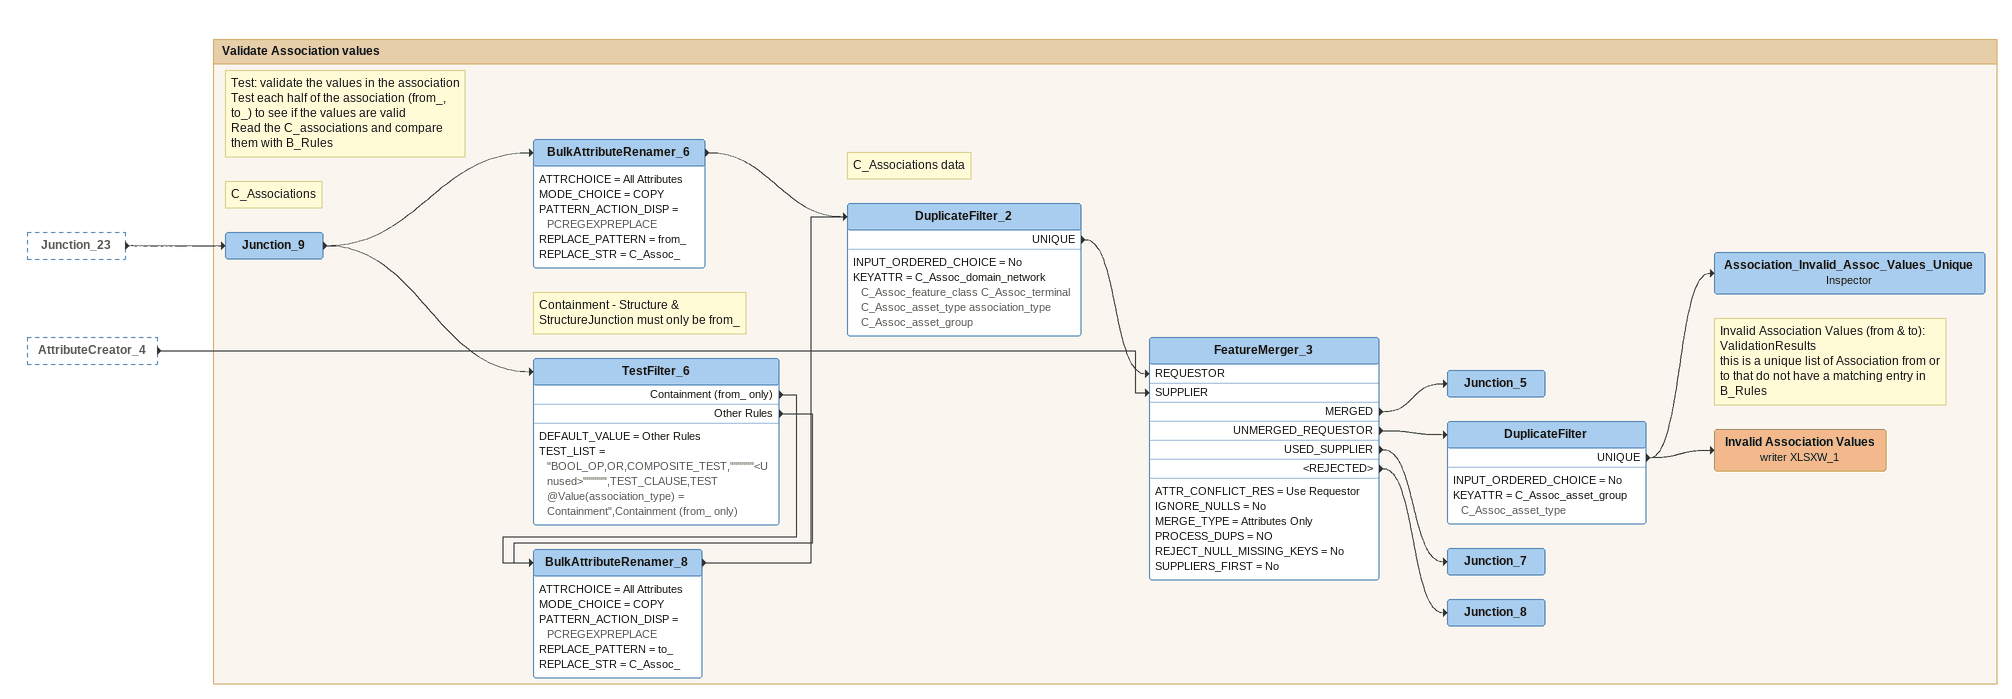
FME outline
Junction_23 [outside]
    -> Junction_9
AttributeCreator_4 [outside]
    -> FeatureMerger_3 [SUPPLIER]

Bookmark: Validate Association values
Note: Test: validate the values in the association / Test each half of the association (from_, to_) to see if the values are valid / Read the C_associations and compare them with B_Rules
Note: C_Associations
Junction_9
    -> BulkAttributeRenamer_6
    -> TestFilter_6
BulkAttributeRenamer_6
    ATTRCHOICE = All Attributes
    MODE_CHOICE = COPY
    PATTERN_ACTION_DISP = PCREGEXPREPLACE
    REPLACE_PATTERN = from_
    REPLACE_STR = C_Assoc_
    -> DuplicateFilter_2
Note: Containment - Structure & StructureJunction must only be from_
TestFilter_6
    DEFAULT_VALUE = Other Rules
    TEST_LIST = "BOOL_OP,OR,COMPOSITE_TEST,""""""<Unused>"""""",TEST_CLAUSE,TEST @Value(association_type) = Containment",Containment (from_ only)
    Containment (from_ only) -> BulkAttributeRenamer_8
    Other Rules -> BulkAttributeRenamer_8
BulkAttributeRenamer_8
    ATTRCHOICE = All Attributes
    MODE_CHOICE = COPY
    PATTERN_ACTION_DISP = PCREGEXPREPLACE
    REPLACE_PATTERN = to_
    REPLACE_STR = C_Assoc_
    -> DuplicateFilter_2
Note: C_Associations data
DuplicateFilter_2
    INPUT_ORDERED_CHOICE = No
    KEYATTR = C_Assoc_domain_network C_Assoc_feature_class C_Assoc_terminal C_Assoc_asset_type association_type C_Assoc_asset_group
    UNIQUE -> FeatureMerger_3 [REQUESTOR]
FeatureMerger_3
    ATTR_CONFLICT_RES = Use Requestor
    IGNORE_NULLS = No
    MERGE_TYPE = Attributes Only
    PROCESS_DUPS = NO
    REJECT_NULL_MISSING_KEYS = No
    SUPPLIERS_FIRST = No
    MERGED -> Junction_5
    UNMERGED_REQUESTOR -> DuplicateFilter
    USED_SUPPLIER -> Junction_7
    <REJECTED> -> Junction_8
Junction_5
DuplicateFilter
    INPUT_ORDERED_CHOICE = No
    KEYATTR = C_Assoc_asset_group C_Assoc_asset_type
    UNIQUE -> Association_Invalid_Assoc_Values_Unique
    UNIQUE -> Invalid Association Values (writer XLSXW_1)
Association_Invalid_Assoc_Values_Unique: Inspector
Note: Invalid Association Values (from & to): ValidationResults / this is a unique list of Association from or to that do not have a matching entry in B_Rules
Invalid Association Values (writer XLSXW_1)
Junction_7
Junction_8
